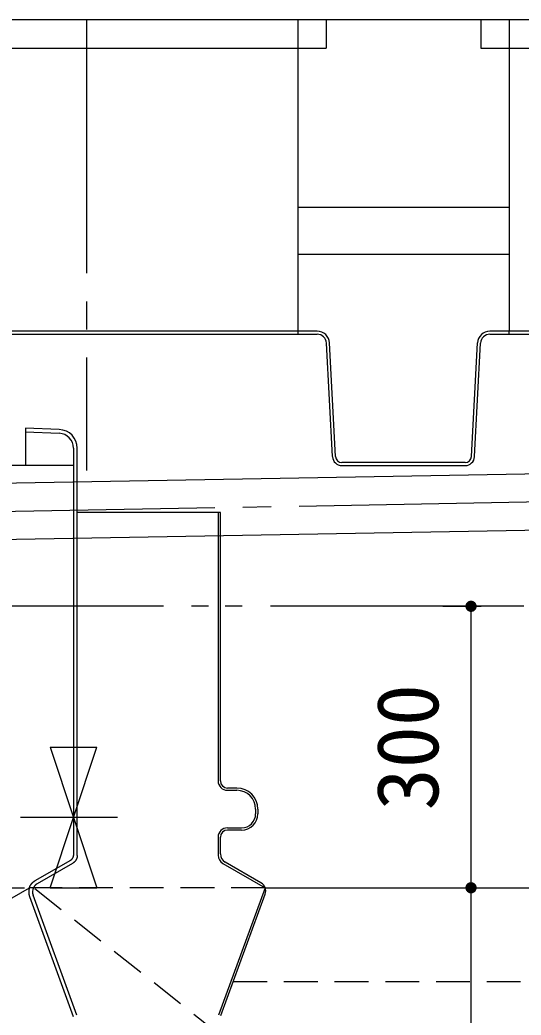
# Model space of a CAD drawing. Units: millimetres, scale not verified. Extents: x -8910 to 8910, y -6308 to 6308.
# Drawn here: x -5044 to -4510, y -2719 to -1659 of the extents above; entities that cross this region are included whole.
import ezdxf
from ezdxf.enums import TextEntityAlignment as Align

# ---------------------------------------------------------------- set-up
doc = ezdxf.new("R2010")
doc.units = ezdxf.units.MM
doc.header["$LTSCALE"] = 30
for name, pattern in [('CHAIN2', [12, 9, -1, 1, -1]), ('DASHED1', [1.8, 1.2, -0.6]), ('DOUBLE_CHAIN2', [12.8, 9, -1, 0.6, -0.6, 0.6, -1])]:
    doc.linetypes.add(name, pattern=pattern)
doc.layers.add('0-5_空気管', color=3, linetype='Continuous', lineweight=25)
doc.layers.add('0-6_機器', color=2, linetype='Continuous', lineweight=25)
doc.styles.add('ＭＳ ゴシック', font='')
doc.styles.get('ＭＳ ゴシック').set_extended_font_data('MS Gothic')

msp = doc.modelspace()

# ---------------------------------------------------------------- linework, layer by layer
at = {"layer": '0-5_空気管', "linetype": 'CHAIN2'}
for p, q in [((-4973.21, -1658.6), (-4973.21, -2138.89)), ((-3397.07, -2152.77), (-5778.91, -2195.66)), ((-4940.46, -2508.6), (-5043.51, -2508.6))]:
    msp.add_line(p, q, dxfattribs=at)
at = {"layer": '0-5_空気管'}
for p, q in [((-4748.21, -1658.6), (-4748.21, -1990.4)), ((-4718.21, -1658.6), (-4718.21, -1688.6)), ((-4553.21, -1658.6), (-4553.21, -1688.6)), ((-4523.21, -1658.6), (-4523.21, -1990.4)), ((-5228.21, -1688.6), (-4718.21, -1688.6)), ((-4553.21, -1688.6), (-4043.21, -1688.6)), ((-4727.7, -1990.4), (-5218.72, -1990.4)), ((-5218.72, -1993.6), (-4727.7, -1993.6)), ((-4748.21, -1990.4), (-4748.21, -1993.6)), ((-4052.7, -1990.4), (-4543.72, -1990.4)), ((-4543.72, -1993.6), (-4052.7, -1993.6)), ((-4523.21, -1993.6), (-4523.21, -1990.4)), ((-4711.37, -2124.12), (-4717.72, -2003.07)), ((-4708.18, -2123.95), (-4714.52, -2002.91)), ((-4563.25, -2123.95), (-4556.9, -2002.91)), ((-4560.05, -2124.12), (-4553.71, -2003.07)), ((-5038.21, -2097.61), (-5002.51, -2099.16)), ((-4987.21, -2115.15), (-4987.21, -2549.27)), ((-4983.21, -2549.27), (-4983.21, -2115.15)), ((-4570.04, -2130.4), (-4701.39, -2130.4)), ((-4318.15, -2139.35), (-5694.45, -2164.14)), ((-4701.38, -2133.6), (-4570.03, -2133.6)), ((-3492.82, -2184.5), (-5713.4, -2224.49)), ((-4830.81, -2183.6), (-4983.21, -2183.6)), ((-4833.21, -2183.6), (-4833.21, -2469.73)), ((-4830.81, -2469.73), (-4830.81, -2183.6)), ((-4593.8, -2283.6), (-4553.06, -2283.6)), ((-5012.21, -2433.6), (-4962.21, -2433.6)), ((-5012.21, -2433.6), (-4962.21, -2583.6)), ((-5012.21, -2583.6), (-4962.21, -2433.6)), ((-4813.21, -2477.33), (-4823.21, -2477.33)), ((-4823.21, -2479.73), (-4813.21, -2479.73)), ((-4793.21, -2499.73), (-4793.21, -2504.73)), ((-4790.81, -2499.73), (-4790.81, -2504.73)), ((-4823.21, -2519.73), (-4808.21, -2519.73)), ((-4808.21, -2522.13), (-4823.21, -2522.13)), ((-4833.21, -2529.73), (-4833.21, -2548.96)), ((-4830.81, -2547.57), (-4830.81, -2529.73)), ((-5027.94, -2575.94), (-4990.21, -2554.15)), ((-4787.53, -2578.33), (-4825.81, -2556.23)), ((-4988.21, -2557.62), (-5025.94, -2579.41)), ((-5029.89, -2583.6), (-5034.21, -2583.6)), ((-5012.21, -2583.6), (-4962.21, -2583.6)), ((-4783.13, -2583.6), (-4100.17, -2583.6)), ((-4593.8, -2583.6), (-4553.06, -2583.6)), ((-5034.1, -2592.85), (-4987.57, -2720.68)), ((-4983.81, -2719.32), (-5030.34, -2591.49)), ((-4830.21, -2719.74), (-4783.14, -2590.41))]:
    msp.add_line(p, q, dxfattribs=at)
at = {"layer": '0-5_空気管', "linetype": 'DOUBLE_CHAIN2'}
msp.add_line((-3355.51, -2283.6), (-5922.96, -2283.6), dxfattribs=at)
at = {"layer": '0-5_空気管', "color": 4}
msp.add_line((-4563.8, -3533.6), (-4563.8, -2283.6), dxfattribs=at)
at = {"layer": '0-5_空気管', "linetype": 'DASHED1'}
for p, q in [((-5237.3, -2583.6), (-5034.21, -2583.6)), ((-5201.74, -2681.04), (-5034.21, -2583.6)), ((-4830.81, -2740.89), (-5029.89, -2583.6)), ((-4783.21, -2583.6), (-5029.89, -2583.6)), ((-4817.05, -2683.6), (-4056.81, -2683.6))]:
    msp.add_line(p, q, dxfattribs=at)
at = {"layer": '0-5_空気管'}
for points in [[(-5002.34, -2095.17), (-5038.21, -2093.6), (-5038.21, -2133.6)], [(-4987.21, -2133.6), (-5189.61, -2133.6), (-5189.61, -2547.57)], [(-4990.21, -2554.15), (-4990.13, -2554.11), (-4990.1, -2554.09), (-4990.06, -2554.07), (-4990.01, -2554.04), (-4989.97, -2554.01), (-4989.91, -2553.98), (-4989.8, -2553.91), (-4989.75, -2553.87), (-4989.69, -2553.83), (-4989.64, -2553.79), (-4989.58, -2553.75), (-4989.52, -2553.7), (-4989.46, -2553.65), (-4989.39, -2553.59), (-4989.32, -2553.53), (-4989.24, -2553.46), (-4989.15, -2553.37), (-4989.06, -2553.28), (-4988.96, -2553.19), (-4988.86, -2553.09), (-4988.77, -2552.99), (-4988.67, -2552.89), (-4988.58, -2552.79), (-4988.49, -2552.68), (-4988.41, -2552.59), (-4988.33, -2552.49), (-4988.26, -2552.4), (-4988.19, -2552.3), (-4988.13, -2552.19), (-4988.06, -2552.08), (-4988, -2551.96), (-4987.93, -2551.84), (-4987.87, -2551.69), (-4987.8, -2551.54), (-4987.73, -2551.39), (-4987.66, -2551.23), (-4987.6, -2551.07), (-4987.54, -2550.91), (-4987.48, -2550.76)], [(-4987.48, -2550.76), (-4987.43, -2550.61), (-4987.39, -2550.47), (-4987.35, -2550.34), (-4987.32, -2550.22), (-4987.3, -2550.11), (-4987.27, -2550.01), (-4987.26, -2549.91), (-4987.24, -2549.81), (-4987.23, -2549.62), (-4987.22, -2549.52), (-4987.22, -2549.43), (-4987.21, -2549.35), (-4987.21, -2549.27)], [(-4983.21, -2549.27), (-4983.21, -2549.38), (-4983.21, -2549.51), (-4983.22, -2549.65), (-4983.22, -2549.8), (-4983.23, -2549.96), (-4983.24, -2550.13), (-4983.26, -2550.3), (-4983.28, -2550.47), (-4983.3, -2550.64), (-4983.33, -2550.82), (-4983.37, -2551.01), (-4983.42, -2551.21), (-4983.48, -2551.42), (-4983.55, -2551.64), (-4983.63, -2551.87), (-4983.72, -2552.13), (-4983.82, -2552.4), (-4983.94, -2552.68), (-4984.06, -2552.96), (-4984.18, -2553.23), (-4984.31, -2553.51), (-4984.43, -2553.76), (-4984.56, -2554.01), (-4984.68, -2554.23), (-4984.8, -2554.43), (-4984.91, -2554.62), (-4985.03, -2554.8), (-4985.15, -2554.97), (-4985.28, -2555.13), (-4985.41, -2555.29), (-4985.56, -2555.44), (-4985.71, -2555.61), (-4986.03, -2555.93), (-4986.2, -2556.09), (-4986.36, -2556.24), (-4986.52, -2556.38), (-4986.67, -2556.52), (-4986.81, -2556.64), (-4986.93, -2556.75)], [(-4986.93, -2556.75), (-4987.05, -2556.84), (-4987.15, -2556.92), (-4987.24, -2557), (-4987.33, -2557.06), (-4987.41, -2557.12), (-4987.49, -2557.18), (-4987.64, -2557.28), (-4987.72, -2557.33), (-4987.8, -2557.38), (-4987.87, -2557.42), (-4987.94, -2557.46), (-4988, -2557.5), (-4988.05, -2557.53), (-4988.21, -2557.62)], [(-4828.21, -2557.62), (-4783.21, -2583.6), (-4832.61, -2719.32)], [(-5032.03, -2579.5), (-5031.95, -2579.41), (-5031.88, -2579.32), (-5031.81, -2579.23), (-5031.74, -2579.14), (-5031.67, -2579.06), (-5031.58, -2578.96), (-5031.49, -2578.86), (-5031.4, -2578.75), (-5031.29, -2578.64), (-5031.19, -2578.52), (-5031.08, -2578.41), (-5030.97, -2578.29), (-5030.86, -2578.18), (-5030.76, -2578.08), (-5030.66, -2577.98), (-5030.57, -2577.89), (-5030.48, -2577.8), (-5030.31, -2577.64), (-5030.22, -2577.56), (-5030.12, -2577.48), (-5030.03, -2577.4), (-5029.93, -2577.32), (-5029.82, -2577.23), (-5029.71, -2577.15), (-5029.6, -2577.06), (-5029.49, -2576.98), (-5029.39, -2576.9), (-5029.29, -2576.83), (-5029.2, -2576.76), (-5029.12, -2576.7), (-5029.05, -2576.65), (-5028.98, -2576.6), (-5028.86, -2576.51), (-5028.81, -2576.48), (-5028.75, -2576.44), (-5028.7, -2576.4), (-5028.64, -2576.36), (-5028.58, -2576.33), (-5028.52, -2576.29)], [(-5028.52, -2576.29), (-5028.46, -2576.25), (-5028.4, -2576.22), (-5028.35, -2576.18), (-5028.3, -2576.15), (-5028.26, -2576.13), (-5028.22, -2576.1), (-5028.19, -2576.08), (-5028.16, -2576.07), (-5028.13, -2576.05), (-5028.11, -2576.04), (-5028.1, -2576.03), (-5028.02, -2575.99), (-5028.01, -2575.98), (-5027.99, -2575.97), (-5027.98, -2575.96), (-5027.97, -2575.96), (-5027.94, -2575.94)], [(-5034.21, -2583.6), (-5034.21, -2583.59), (-5034.21, -2583.59), (-5034.21, -2583.58), (-5034.2, -2583.57), (-5034.2, -2583.55), (-5034.19, -2583.53), (-5034.19, -2583.5), (-5034.17, -2583.47), (-5034.16, -2583.43), (-5034.14, -2583.38), (-5034.12, -2583.31), (-5034.09, -2583.24), (-5034.06, -2583.15), (-5034.01, -2583.04), (-5033.97, -2582.93), (-5033.92, -2582.8), (-5033.86, -2582.67), (-5033.8, -2582.53), (-5033.74, -2582.38), (-5033.68, -2582.24), (-5033.62, -2582.1), (-5033.56, -2581.96), (-5033.5, -2581.83), (-5033.44, -2581.7), (-5033.37, -2581.57), (-5033.3, -2581.43), (-5033.23, -2581.29), (-5033.14, -2581.15), (-5033.05, -2581), (-5032.95, -2580.84), (-5032.85, -2580.67), (-5032.73, -2580.5), (-5032.62, -2580.33), (-5032.5, -2580.17), (-5032.39, -2580.01), (-5032.29, -2579.86), (-5032.19, -2579.73), (-5032.1, -2579.61), (-5032.03, -2579.5)], [(-5028.54, -2581.53), (-5028.61, -2581.62), (-5028.67, -2581.7), (-5028.74, -2581.79), (-5028.81, -2581.89), (-5028.89, -2581.99), (-5028.96, -2582.09), (-5029.03, -2582.19), (-5029.11, -2582.29), (-5029.18, -2582.38), (-5029.24, -2582.48), (-5029.3, -2582.56), (-5029.35, -2582.64), (-5029.39, -2582.71), (-5029.43, -2582.77), (-5029.47, -2582.83), (-5029.5, -2582.88), (-5029.59, -2583.03), (-5029.62, -2583.09), (-5029.68, -2583.19), (-5029.71, -2583.25), (-5029.73, -2583.3), (-5029.76, -2583.34), (-5029.78, -2583.39), (-5029.81, -2583.43), (-5029.82, -2583.46), (-5029.84, -2583.49), (-5029.85, -2583.51), (-5029.86, -2583.53), (-5029.88, -2583.56), (-5029.88, -2583.57), (-5029.88, -2583.58), (-5029.89, -2583.59), (-5029.89, -2583.6), (-5029.89, -2583.6)], [(-5025.94, -2579.41), (-5025.97, -2579.42), (-5025.97, -2579.42), (-5026, -2579.44), (-5026.01, -2579.44), (-5026.04, -2579.46), (-5026.06, -2579.47), (-5026.09, -2579.49), (-5026.11, -2579.5), (-5026.12, -2579.51), (-5026.15, -2579.53), (-5026.17, -2579.54), (-5026.2, -2579.56), (-5026.24, -2579.58), (-5026.28, -2579.61), (-5026.33, -2579.64), (-5026.39, -2579.68), (-5026.45, -2579.71), (-5026.51, -2579.76), (-5026.58, -2579.8), (-5026.78, -2579.94), (-5026.84, -2579.98), (-5026.96, -2580.07), (-5027.02, -2580.12), (-5027.09, -2580.17), (-5027.16, -2580.23), (-5027.24, -2580.29), (-5027.32, -2580.36), (-5027.42, -2580.44), (-5027.52, -2580.53), (-5027.62, -2580.63), (-5027.74, -2580.73), (-5027.95, -2580.92), (-5028.06, -2581.02), (-5028.15, -2581.11), (-5028.24, -2581.21), (-5028.32, -2581.29), (-5028.4, -2581.37), (-5028.47, -2581.45), (-5028.54, -2581.53)]]:
    msp.add_lwpolyline(points, dxfattribs=at)
for centre, radius, start, end in [((-4727.7, -2003.6), 13.2, 3, 90), ((-4727.7, -2003.6), 10, 3, 90), ((-4543.72, -2003.6), 13.2, 90, 177), ((-4543.72, -2003.6), 10, 90, 177), ((-5003.21, -2115.15), 16, 0, 87.49998), ((-5003.21, -2115.15), 20, 0, 87.49998), ((-4701.38, -2123.6), 10, 183.00031, 270), ((-4701.39, -2123.6), 6.8, 182.99829, 269.99998), ((-4570.04, -2123.6), 6.8, 270, 356.99956), ((-4570.03, -2123.6), 10, 270, 357.00179), ((-4823.21, -2469.73), 10, 180, 270), ((-4823.21, -2469.73), 7.6, 180, 270), ((-4813.21, -2499.73), 22.4, 0, 90), ((-4813.21, -2499.73), 20, 0, 90), ((-4808.21, -2504.73), 17.4, 270, 0), ((-4808.21, -2504.73), 15, 270, 0), ((-4823.21, -2529.73), 10, 90, 180), ((-4823.21, -2529.73), 7.6, 90, 180), ((-4823.21, -2548.96), 10, 180, 240), ((-4820.81, -2547.57), 10, 180, 240), ((-5020.94, -2588.07), 14, 161.403, 200), ((-5020.94, -2588.07), 10, 153.48198, 199.99998), ((-4792.53, -2586.99), 10, 340, 60)]:
    msp.add_arc(centre, radius, start, end, dxfattribs=at)
at = {"layer": '0-5_空気管', "color": 92}
for points in [[(-4568.87, -2280.39), (-4563.8, -2283.6), (-4569.23, -2281.05)], [(-4568.42, -2279.78), (-4563.8, -2283.6), (-4568.87, -2280.39)], [(-4567.91, -2279.23), (-4563.8, -2283.6), (-4568.42, -2279.78)], [(-4567.33, -2278.75), (-4563.8, -2283.6), (-4567.91, -2279.23)], [(-4566.69, -2278.34), (-4563.8, -2283.6), (-4567.33, -2278.75)], [(-4566.01, -2278.02), (-4563.8, -2283.6), (-4566.69, -2278.34)], [(-4566.01, -2278.02), (-4563.8, -2277.6), (-4563.8, -2283.6)], [(-4565.29, -2277.79), (-4563.8, -2277.6), (-4566.01, -2278.02)], [(-4564.55, -2277.65), (-4563.8, -2277.6), (-4565.29, -2277.79)], [(-4563.8, -2277.6), (-4557.8, -2283.6), (-4563.8, -2283.6)], [(-4563.42, -2277.61), (-4557.8, -2283.6), (-4563.8, -2277.6)], [(-4562.68, -2277.71), (-4557.8, -2283.6), (-4563.42, -2277.61)], [(-4561.95, -2277.9), (-4557.8, -2283.6), (-4562.68, -2277.71)], [(-4561.24, -2278.17), (-4557.8, -2283.6), (-4561.95, -2277.9)], [(-4560.58, -2278.54), (-4557.8, -2283.6), (-4561.24, -2278.17)], [(-4559.98, -2278.98), (-4557.8, -2283.6), (-4560.58, -2278.54)], [(-4559.98, -2278.98), (-4557.85, -2282.85), (-4557.8, -2283.6)], [(-4559.43, -2279.5), (-4557.85, -2282.85), (-4559.98, -2278.98)], [(-4559.43, -2279.5), (-4557.99, -2282.11), (-4557.85, -2282.85)], [(-4558.95, -2280.08), (-4557.99, -2282.11), (-4559.43, -2279.5)], [(-4558.95, -2280.08), (-4558.22, -2281.39), (-4557.99, -2282.11)], [(-4558.54, -2280.71), (-4558.22, -2281.39), (-4558.95, -2280.08)], [(-4569.79, -2283.23), (-4563.8, -2283.6), (-4569.8, -2283.6)], [(-4569.8, -2283.6), (-4567.62, -2288.23), (-4569.75, -2284.35)], [(-4569.8, -2283.6), (-4567.01, -2288.67), (-4567.62, -2288.23)], [(-4563.8, -2283.6), (-4567.01, -2288.67), (-4569.8, -2283.6)], [(-4569.69, -2282.48), (-4563.8, -2283.6), (-4569.79, -2283.23)], [(-4569.75, -2284.35), (-4568.17, -2287.71), (-4569.61, -2285.09)], [(-4569.75, -2284.35), (-4567.62, -2288.23), (-4568.17, -2287.71)], [(-4569.51, -2281.75), (-4563.8, -2283.6), (-4569.69, -2282.48)], [(-4569.61, -2285.09), (-4568.65, -2287.13), (-4569.38, -2285.81)], [(-4569.61, -2285.09), (-4568.17, -2287.71), (-4568.65, -2287.13)], [(-4569.23, -2281.05), (-4563.8, -2283.6), (-4569.51, -2281.75)], [(-4569.38, -2285.81), (-4568.65, -2287.13), (-4569.06, -2286.49)], [(-4563.8, -2283.6), (-4566.35, -2289.03), (-4567.01, -2288.67)], [(-4563.8, -2283.6), (-4565.65, -2289.31), (-4566.35, -2289.03)], [(-4563.8, -2283.6), (-4564.92, -2289.5), (-4565.65, -2289.31)], [(-4563.8, -2283.6), (-4564.18, -2289.59), (-4564.92, -2289.5)], [(-4563.8, -2283.6), (-4563.8, -2289.6), (-4564.18, -2289.59)], [(-4563.8, -2283.6), (-4563.05, -2289.56), (-4563.8, -2289.6)], [(-4563.8, -2283.6), (-4562.31, -2289.41), (-4563.05, -2289.56)], [(-4563.8, -2283.6), (-4561.59, -2289.18), (-4562.31, -2289.41)], [(-4563.8, -2283.6), (-4560.91, -2288.86), (-4561.59, -2289.18)], [(-4557.8, -2283.6), (-4560.91, -2288.86), (-4563.8, -2283.6)], [(-4557.8, -2283.6), (-4560.27, -2288.46), (-4560.91, -2288.86)], [(-4557.8, -2283.6), (-4559.69, -2287.98), (-4560.27, -2288.46)], [(-4557.8, -2283.6), (-4559.18, -2287.43), (-4559.69, -2287.98)], [(-4557.8, -2283.6), (-4558.73, -2286.82), (-4559.18, -2287.43)], [(-4557.8, -2283.6), (-4558.37, -2286.16), (-4558.73, -2286.82)], [(-4557.8, -2283.6), (-4558.09, -2285.46), (-4558.37, -2286.16)], [(-4557.8, -2283.6), (-4557.91, -2284.73), (-4558.09, -2285.46)], [(-4557.8, -2283.6), (-4557.81, -2283.98), (-4557.91, -2284.73)], [(-4569.79, -2583.23), (-4563.8, -2583.6), (-4569.8, -2583.6)], [(-4569.8, -2583.6), (-4567.01, -2588.67), (-4569.75, -2584.35)], [(-4569.8, -2583.6), (-4566.35, -2589.03), (-4567.01, -2588.67)], [(-4563.8, -2583.6), (-4566.35, -2589.03), (-4569.8, -2583.6)], [(-4569.69, -2582.48), (-4563.8, -2583.6), (-4569.79, -2583.23)], [(-4569.75, -2584.35), (-4567.62, -2588.23), (-4569.61, -2585.09)], [(-4569.75, -2584.35), (-4567.01, -2588.67), (-4567.62, -2588.23)], [(-4569.51, -2581.75), (-4563.8, -2583.6), (-4569.69, -2582.48)], [(-4569.61, -2585.09), (-4568.17, -2587.71), (-4569.38, -2585.81)], [(-4569.61, -2585.09), (-4567.62, -2588.23), (-4568.17, -2587.71)], [(-4569.23, -2581.05), (-4563.8, -2583.6), (-4569.51, -2581.75)], [(-4569.38, -2585.81), (-4568.65, -2587.13), (-4569.06, -2586.49)], [(-4569.38, -2585.81), (-4568.17, -2587.71), (-4568.65, -2587.13)], [(-4568.87, -2580.39), (-4563.8, -2583.6), (-4569.23, -2581.05)], [(-4568.42, -2579.78), (-4563.8, -2583.6), (-4568.87, -2580.39)], [(-4567.91, -2579.23), (-4563.8, -2583.6), (-4568.42, -2579.78)], [(-4567.33, -2578.75), (-4563.8, -2583.6), (-4567.91, -2579.23)], [(-4566.69, -2578.34), (-4563.8, -2583.6), (-4567.33, -2578.75)], [(-4566.69, -2578.34), (-4563.8, -2577.6), (-4563.8, -2583.6)], [(-4566.01, -2578.02), (-4563.8, -2577.6), (-4566.69, -2578.34)], [(-4563.8, -2583.6), (-4565.65, -2589.31), (-4566.35, -2589.03)], [(-4565.29, -2577.79), (-4563.8, -2577.6), (-4566.01, -2578.02)], [(-4563.8, -2583.6), (-4564.92, -2589.5), (-4565.65, -2589.31)], [(-4564.55, -2577.65), (-4563.8, -2577.6), (-4565.29, -2577.79)], [(-4563.8, -2583.6), (-4564.18, -2589.59), (-4564.92, -2589.5)], [(-4563.8, -2583.6), (-4563.8, -2589.6), (-4564.18, -2589.59)], [(-4563.8, -2577.6), (-4557.8, -2583.6), (-4563.8, -2583.6)], [(-4563.42, -2577.61), (-4557.8, -2583.6), (-4563.8, -2577.6)], [(-4563.8, -2583.6), (-4563.05, -2589.55), (-4563.8, -2589.6)], [(-4563.8, -2583.6), (-4562.31, -2589.41), (-4563.05, -2589.55)], [(-4563.8, -2583.6), (-4561.59, -2589.18), (-4562.31, -2589.41)], [(-4563.8, -2583.6), (-4560.91, -2588.86), (-4561.59, -2589.18)], [(-4563.8, -2583.6), (-4560.27, -2588.46), (-4560.91, -2588.86)], [(-4557.8, -2583.6), (-4560.27, -2588.46), (-4563.8, -2583.6)], [(-4562.68, -2577.71), (-4557.8, -2583.6), (-4563.42, -2577.61)], [(-4561.95, -2577.9), (-4557.8, -2583.6), (-4562.68, -2577.71)], [(-4561.24, -2578.17), (-4557.8, -2583.6), (-4561.95, -2577.9)], [(-4560.58, -2578.54), (-4557.8, -2583.6), (-4561.24, -2578.17)], [(-4560.58, -2578.54), (-4557.85, -2582.85), (-4557.8, -2583.6)], [(-4559.98, -2578.98), (-4557.85, -2582.85), (-4560.58, -2578.54)], [(-4557.8, -2583.6), (-4559.69, -2587.98), (-4560.27, -2588.46)], [(-4559.98, -2578.98), (-4557.99, -2582.11), (-4557.85, -2582.85)], [(-4559.43, -2579.49), (-4557.99, -2582.11), (-4559.98, -2578.98)], [(-4557.8, -2583.6), (-4559.18, -2587.43), (-4559.69, -2587.98)], [(-4559.43, -2579.49), (-4558.22, -2581.39), (-4557.99, -2582.11)], [(-4558.95, -2580.08), (-4558.22, -2581.39), (-4559.43, -2579.49)], [(-4557.8, -2583.6), (-4558.73, -2586.82), (-4559.18, -2587.43)], [(-4558.95, -2580.08), (-4558.54, -2580.71), (-4558.22, -2581.39)], [(-4557.8, -2583.6), (-4558.37, -2586.16), (-4558.73, -2586.82)], [(-4557.8, -2583.6), (-4558.09, -2585.46), (-4558.37, -2586.16)], [(-4557.8, -2583.6), (-4557.91, -2584.73), (-4558.09, -2585.46)], [(-4557.8, -2583.6), (-4557.81, -2583.98), (-4557.91, -2584.73)]]:
    msp.add_solid(points, dxfattribs=at)
at = {"layer": '0-6_機器'}
for p, q in [((-1620.68, -1658.6), (-6147.66, -1658.6)), ((-4523.21, -1858.6), (-4748.21, -1858.6)), ((-4523.21, -1908.6), (-4748.21, -1908.6))]:
    msp.add_line(p, q, dxfattribs=at)

# ---------------------------------------------------------------- texts
at = {"layer": '0-5_空気管', "color": 4, "style": 'ＭＳ ゴシック'}
msp.add_text('300', height=65.98, rotation=90, dxfattribs=at).set_placement((-4578.8, -2501.1), align=Align.BOTTOM_LEFT)

doc.saveas('drawing.dxf')
